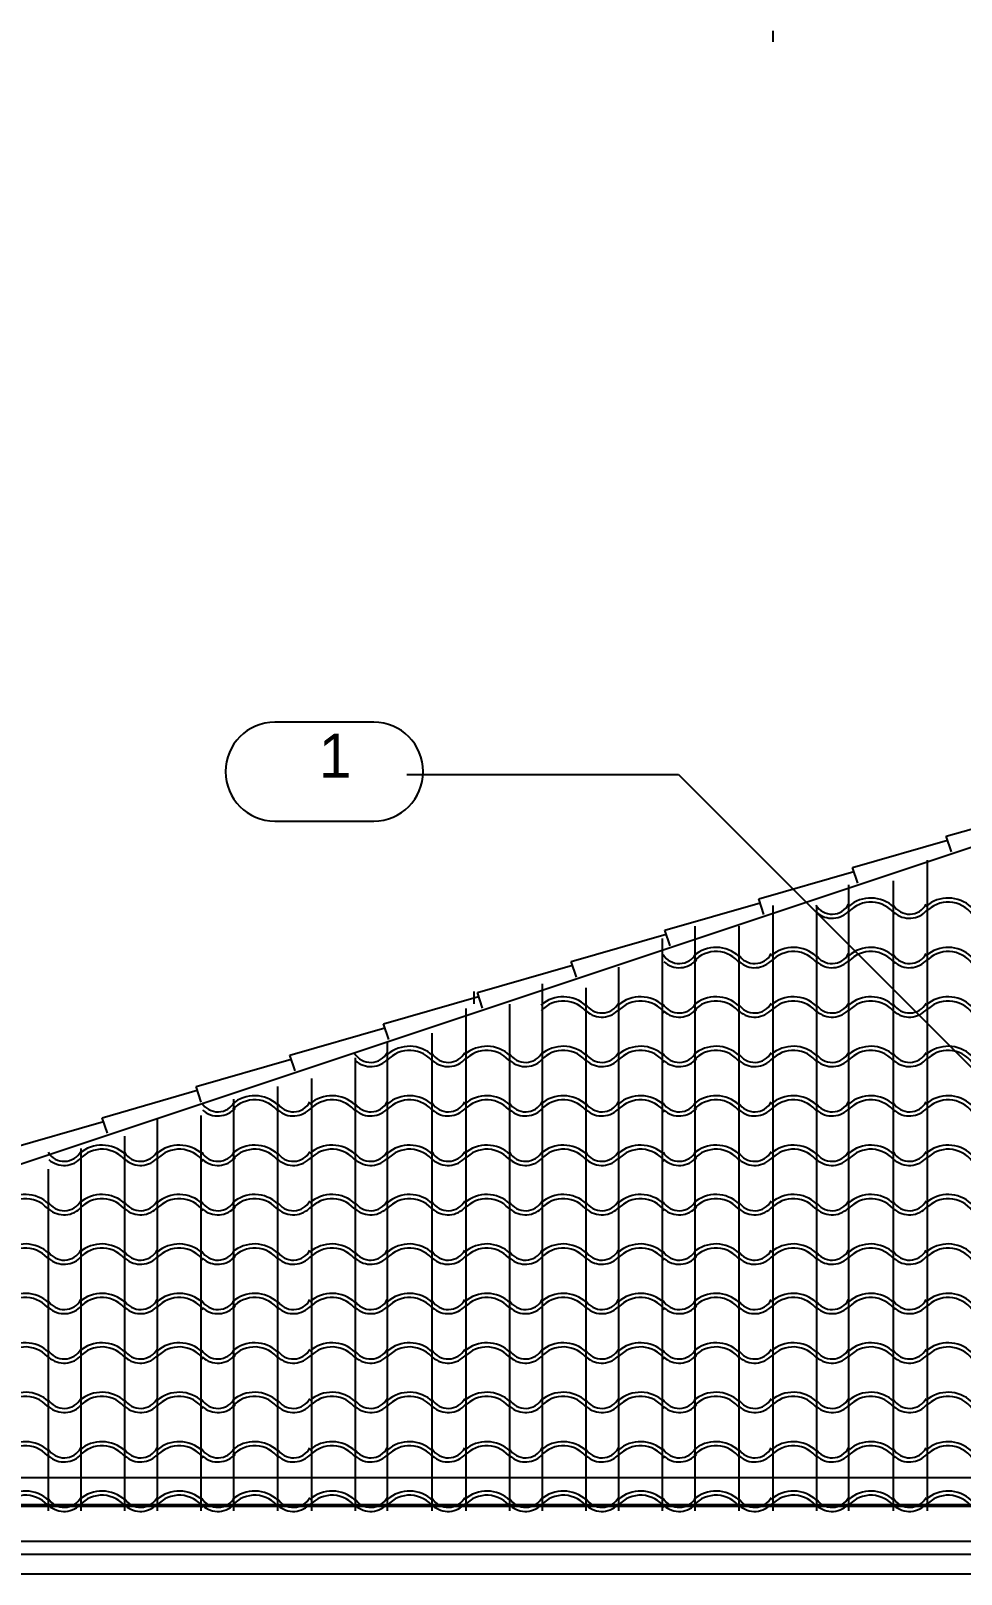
# Model space of a CAD drawing. Extents: x -92740 to -63661, y -15771 to -4391.
# Drawn here: x -90839.9 to -90670.6, y -8837 to -8556 of the extents above; entities that cross this region are included whole.
import ezdxf
from ezdxf.enums import TextEntityAlignment as Align

# ---------------------------------------------------------------- set-up
doc = ezdxf.new("R2010")
doc.units = 0
doc.header["$MEASUREMENT"] = 0
for name, color, linetype in [('B1NOTES', 2, 'Continuous'), ('ELEVATIONS', 7, 'Continuous'), ('ROOFTILE', 7, 'Continuous')]:
    doc.layers.add(name, color=color, linetype=linetype)
doc.styles.add('DCADTXTSTYLE1', font='AVG_TP')

msp = doc.modelspace()

# ---------------------------------------------------------------- linework, layer by layer
at = {"layer": 'B1NOTES', "color": 1, "linetype": 'Continuous', "ltscale": 18}
for p, q in [((-90777.5, -8681.89), (-90795.5, -8681.89)), ((-90768.5, -8690.89), (-90768.5, -8690.89)), ((-90795.5, -8699.89), (-90777.5, -8699.89))]:
    msp.add_line(p, q, dxfattribs=at)
for centre, start, end in [((-90795.5, -8690.89), 90, 180), ((-90777.5, -8690.89), 0, 90), ((-90795.5, -8690.89), 180, 270), ((-90777.5, -8690.89), 270, 360)]:
    msp.add_arc(centre, 9, start, end, dxfattribs=at)
at = {"layer": 'ELEVATIONS', "color": 1, "linetype": 'Continuous', "ltscale": 18}
for p, q in [((-91029.97, -8825.03), (-90592.37, -8679.17)), ((-90673.25, -8702.67), (-90655.94, -8697.69)), ((-90672.31, -8705.52), (-90673.25, -8702.67)), ((-90690.33, -8708.37), (-90673.02, -8703.39)), ((-90689.38, -8711.21), (-90690.33, -8708.37)), ((-90707.41, -8714.06), (-90690.09, -8709.08)), ((-90706.46, -8716.9), (-90707.41, -8714.06)), ((-90724.48, -8719.75), (-90707.17, -8714.77)), ((-90723.53, -8722.6), (-90724.48, -8719.75)), ((-90741.56, -8725.44), (-90724.25, -8720.46)), ((-90758.64, -8731.13), (-90741.32, -8726.15)), ((-90740.61, -8728.29), (-90741.56, -8725.44)), ((-90759.25, -8730.92), (-90759.25, -8733.17)), ((-90775.71, -8736.83), (-90758.4, -8731.85)), ((-90757.69, -8733.98), (-90758.64, -8731.13)), ((-90792.79, -8742.52), (-90775.47, -8737.54)), ((-90774.76, -8739.67), (-90775.71, -8736.83)), ((-90809.86, -8748.21), (-90792.55, -8743.23)), ((-90791.84, -8745.36), (-90792.79, -8742.52)), ((-90826.94, -8753.9), (-90809.63, -8748.92)), ((-90808.92, -8751.06), (-90809.86, -8748.21)), ((-90844.02, -8759.59), (-90826.7, -8754.61)), ((-90825.99, -8756.75), (-90826.94, -8753.9)), ((-89911.12, -8824.39), (-91027.53, -8824.39)), ((-89917.05, -8831.06), (-91025.81, -8831.06)), ((-89917.4, -8833.46), (-91022.49, -8833.46)), ((-89921.32, -8837.02), (-91018.83, -8837.02))]:
    msp.add_line(p, q, dxfattribs=at)
at = {"layer": 'ELEVATIONS', "color": 2, "linetype": 'Continuous', "ltscale": 12}
for p, q in [((-90771.5, -8691.39), (-90722, -8691.39)), ((-90722, -8691.39), (-90665, -8748.39))]:
    msp.add_line(p, q, dxfattribs=at)
at = {"layer": 'ELEVATIONS', "color": 2, "linetype": 'Continuous', "ltscale": 18}
for p, q in [((-91071.25, -8819.42), (-89983, -8819.42)), ((-91070.47, -8824.67), (-90529.75, -8824.67))]:
    msp.add_line(p, q, dxfattribs=at)
at = {"layer": 'ROOFTILE', "color": 7, "linetype": 'Continuous', "ltscale": 18}
for p, q in [((-90704.79, -8558), (-90704.79, -8556.01)), ((-90676.69, -8825.5), (-90676.69, -8707)), ((-90682.89, -8825.5), (-90682.89, -8710.75)), ((-90691, -8825.5), (-90691, -8711.5)), ((-90704.79, -8825.5), (-90704.79, -8715.25)), ((-90696.82, -8825.5), (-90696.82, -8715.25)), ((-90718.96, -8825.5), (-90718.96, -8719)), ((-90710.99, -8825.5), (-90710.99, -8719)), ((-90724.9, -8825.5), (-90724.9, -8721.25)), ((-90732.87, -8825.5), (-90732.87, -8726.5)), ((-90746.78, -8825.5), (-90746.78, -8729.5)), ((-90738.81, -8825.5), (-90738.81, -8730.25)), ((-90752.72, -8825.5), (-90752.72, -8733.25)), ((-90760.69, -8825.5), (-90760.69, -8734)), ((-90766.89, -8825.5), (-90766.89, -8738.5)), ((-90775, -8825.5), (-90775, -8740)), ((-90780.82, -8825.5), (-90780.82, -8743)), ((-90788.79, -8825.5), (-90788.79, -8746.75)), ((-90802.96, -8825.5), (-90802.96, -8750.5)), ((-90794.99, -8825.5), (-90794.99, -8748.25)), ((-90816.87, -8825.5), (-90816.87, -8754.25)), ((-90808.9, -8825.5), (-90808.9, -8753.5)), ((-90822.81, -8825.5), (-90822.81, -8757.25)), ((-90830.78, -8825.5), (-90830.78, -8759.5)), ((-90836.72, -8825.5), (-90836.72, -8763.25))]:
    msp.add_line(p, q, dxfattribs=at)
for centre, radius, start, end in [((-90687, -8720.06), 6.16, 46.5154, 131.1465), ((-90672.92, -8720.06), 6.16, 46.5154, 131.1465), ((-90694.06, -8713.4), 3.44, 211.6504, 331.6052), ((-90694.06, -8713.4), 4.19, 228.3381, 319.0707), ((-90687, -8720.06), 5.41, 36.0644, 138.0128), ((-90679.96, -8713.4), 3.44, 211.6504, 331.6052), ((-90679.96, -8713.4), 4.19, 228.3381, 319.0707), ((-90672.92, -8720.06), 5.41, 36.0644, 138.0128), ((-90721.88, -8722.4), 3.44, 211.6504, 331.6052), ((-90721.88, -8722.4), 4.19, 228.3381, 319.0707), ((-90715.19, -8729.06), 6.16, 46.5154, 131.1465), ((-90715.19, -8729.06), 5.41, 36.0644, 138.0128), ((-90708.15, -8722.4), 3.44, 211.6504, 331.6052), ((-90708.15, -8722.4), 4.19, 228.3381, 319.0707), ((-90701.1, -8729.06), 6.16, 46.5154, 131.1465), ((-90701.1, -8729.06), 5.41, 36.0644, 138.0128), ((-90694.06, -8722.4), 3.44, 211.6504, 331.6052), ((-90694.06, -8722.4), 4.19, 228.3381, 319.0707), ((-90687, -8729.06), 6.16, 46.5154, 131.1465), ((-90687, -8729.06), 5.41, 36.0644, 138.0128), ((-90679.96, -8722.4), 3.44, 211.6504, 331.6052), ((-90679.96, -8722.4), 4.19, 228.3381, 319.0707), ((-90672.92, -8729.06), 6.16, 46.5154, 131.1465), ((-90672.92, -8729.06), 5.41, 36.0644, 138.0128), ((-90743.01, -8738.06), 6.16, 46.5154, 131.1465), ((-90743.01, -8738.06), 5.41, 36.0644, 138.0128), ((-90735.97, -8731.4), 3.44, 211.6504, 331.6052), ((-90728.92, -8738.06), 6.16, 46.5154, 131.1465), ((-90728.92, -8738.06), 5.41, 36.0644, 138.0128), ((-90721.88, -8731.4), 3.44, 211.6504, 331.6052), ((-90715.19, -8738.06), 6.16, 46.5154, 131.1465), ((-90715.19, -8738.06), 5.41, 36.0644, 138.0128), ((-90708.15, -8731.4), 3.44, 211.6504, 331.6052), ((-90701.1, -8738.06), 6.16, 46.5154, 131.1465), ((-90701.1, -8738.06), 5.41, 36.0644, 138.0128), ((-90694.06, -8731.4), 3.44, 211.6504, 331.6052), ((-90687, -8738.06), 6.16, 46.5154, 131.1465), ((-90687, -8738.06), 5.41, 36.0644, 138.0128), ((-90679.96, -8731.4), 3.44, 211.6504, 331.6052), ((-90672.92, -8738.06), 6.16, 46.5154, 131.1465), ((-90672.92, -8738.06), 5.41, 36.0644, 138.0128), ((-90735.97, -8731.4), 4.19, 228.3381, 319.0707), ((-90721.88, -8731.4), 4.19, 228.3381, 319.0707), ((-90708.15, -8731.4), 4.19, 228.3381, 319.0707), ((-90694.06, -8731.4), 4.19, 228.3381, 319.0707), ((-90679.96, -8731.4), 4.19, 228.3381, 319.0707), ((-90778.06, -8740.4), 3.44, 211.6504, 331.6052), ((-90771, -8747.06), 6.16, 46.5154, 131.1465), ((-90771, -8747.06), 5.41, 36.0644, 138.0128), ((-90763.96, -8740.4), 3.44, 211.6504, 331.6052), ((-90756.92, -8747.06), 6.16, 46.5154, 131.1465), ((-90756.92, -8747.06), 5.41, 36.0644, 138.0128), ((-90749.87, -8740.4), 3.44, 211.6504, 331.6052), ((-90743.01, -8747.06), 6.16, 46.5154, 131.1465), ((-90743.01, -8747.06), 5.41, 36.0644, 138.0128), ((-90735.97, -8740.4), 3.44, 211.6504, 331.6052), ((-90728.92, -8747.06), 6.16, 46.5154, 131.1465), ((-90728.92, -8747.06), 5.41, 36.0644, 138.0128), ((-90721.88, -8740.4), 3.44, 211.6504, 331.6052), ((-90715.19, -8747.06), 6.16, 46.5154, 131.1465), ((-90715.19, -8747.06), 5.41, 36.0644, 138.0128), ((-90708.15, -8740.4), 3.44, 211.6504, 331.6052), ((-90701.1, -8747.06), 6.16, 46.5154, 131.1465), ((-90701.1, -8747.06), 5.41, 36.0644, 138.0128), ((-90694.06, -8740.4), 3.44, 211.6504, 331.6052), ((-90687, -8747.06), 6.16, 46.5154, 131.1465), ((-90687, -8747.06), 5.41, 36.0644, 138.0128), ((-90679.96, -8740.4), 3.44, 211.6504, 331.6052), ((-90672.92, -8747.06), 6.16, 46.5154, 131.1465), ((-90672.92, -8747.06), 5.41, 36.0644, 138.0128), ((-90778.06, -8740.4), 4.19, 228.3381, 319.0707), ((-90763.96, -8740.4), 4.19, 228.3381, 319.0707), ((-90749.87, -8740.4), 4.19, 228.3381, 319.0707), ((-90735.97, -8740.4), 4.19, 228.3381, 319.0707), ((-90721.88, -8740.4), 4.19, 228.3381, 319.0707), ((-90708.15, -8740.4), 4.19, 228.3381, 319.0707), ((-90694.06, -8740.4), 4.19, 228.3381, 319.0707), ((-90679.96, -8740.4), 4.19, 228.3381, 319.0707), ((-90799.19, -8756.06), 6.16, 46.5154, 131.1465), ((-90799.19, -8756.06), 5.41, 36.0644, 138.0128), ((-90785.1, -8756.06), 6.16, 46.5154, 131.1465), ((-90785.1, -8756.06), 5.41, 36.0644, 138.0128), ((-90771, -8756.06), 6.16, 46.5154, 131.1465), ((-90771, -8756.06), 5.41, 36.0644, 138.0128), ((-90756.92, -8756.06), 6.16, 46.5154, 131.1465), ((-90756.92, -8756.06), 5.41, 36.0644, 138.0128), ((-90743.01, -8756.06), 6.16, 46.5154, 131.1465), ((-90743.01, -8756.06), 5.41, 36.0644, 138.0128), ((-90728.92, -8756.06), 6.16, 46.5154, 131.1465), ((-90728.92, -8756.06), 5.41, 36.0644, 138.0128), ((-90715.19, -8756.06), 6.16, 46.5154, 131.1465), ((-90715.19, -8756.06), 5.41, 36.0644, 138.0128), ((-90701.1, -8756.06), 6.16, 46.5154, 131.1465), ((-90701.1, -8756.06), 5.41, 36.0644, 138.0128), ((-90687, -8756.06), 6.16, 46.5154, 131.1465), ((-90687, -8756.06), 5.41, 36.0644, 138.0128), ((-90672.92, -8756.06), 6.16, 46.5154, 131.1465), ((-90672.92, -8756.06), 5.41, 36.0644, 138.0128), ((-90805.88, -8749.4), 3.44, 211.6504, 331.6052), ((-90805.88, -8749.4), 4.19, 228.3381, 319.0707), ((-90792.15, -8749.4), 3.44, 211.6504, 331.6052), ((-90792.15, -8749.4), 4.19, 228.3381, 319.0707), ((-90778.06, -8749.4), 3.44, 211.6504, 331.6052), ((-90778.06, -8749.4), 4.19, 228.3381, 319.0707), ((-90763.96, -8749.4), 3.44, 211.6504, 331.6052), ((-90763.96, -8749.4), 4.19, 228.3381, 319.0707), ((-90749.87, -8749.4), 3.44, 211.6504, 331.6052), ((-90749.87, -8749.4), 4.19, 228.3381, 319.0707), ((-90735.97, -8749.4), 3.44, 211.6504, 331.6052), ((-90735.97, -8749.4), 4.19, 228.3381, 319.0707), ((-90721.88, -8749.4), 3.44, 211.6504, 331.6052), ((-90721.88, -8749.4), 4.19, 228.3381, 319.0707), ((-90708.15, -8749.4), 3.44, 211.6504, 331.6052), ((-90708.15, -8749.4), 4.19, 228.3381, 319.0707), ((-90694.06, -8749.4), 3.44, 211.6504, 331.6052), ((-90694.06, -8749.4), 4.19, 228.3381, 319.0707), ((-90679.96, -8749.4), 3.44, 211.6504, 331.6052), ((-90679.96, -8749.4), 4.19, 228.3381, 319.0707), ((-90827.01, -8765.06), 6.16, 46.5154, 131.1465), ((-90812.92, -8765.06), 6.16, 46.5154, 131.1465), ((-90799.19, -8765.06), 6.16, 46.5154, 131.1465), ((-90785.1, -8765.06), 6.16, 46.5154, 131.1465), ((-90771, -8765.06), 6.16, 46.5154, 131.1465), ((-90756.92, -8765.06), 6.16, 46.5154, 131.1465), ((-90743.01, -8765.06), 6.16, 46.5154, 131.1465), ((-90728.92, -8765.06), 6.16, 46.5154, 131.1465), ((-90715.19, -8765.06), 6.16, 46.5154, 131.1465), ((-90701.1, -8765.06), 6.16, 46.5154, 131.1465), ((-90687, -8765.06), 6.16, 46.5154, 131.1465), ((-90672.92, -8765.06), 6.16, 46.5154, 131.1465), ((-90833.87, -8758.4), 3.44, 211.6504, 331.6052), ((-90833.87, -8758.4), 4.19, 228.3381, 319.0707), ((-90827.01, -8765.06), 5.41, 36.0644, 138.0128), ((-90819.97, -8758.4), 3.44, 211.6504, 331.6052), ((-90819.97, -8758.4), 4.19, 228.3381, 319.0707), ((-90812.92, -8765.06), 5.41, 36.0644, 138.0128), ((-90805.88, -8758.4), 3.44, 211.6504, 331.6052), ((-90805.88, -8758.4), 4.19, 228.3381, 319.0707), ((-90799.19, -8765.06), 5.41, 36.0644, 138.0128), ((-90792.15, -8758.4), 3.44, 211.6504, 331.6052), ((-90792.15, -8758.4), 4.19, 228.3381, 319.0707), ((-90785.1, -8765.06), 5.41, 36.0644, 138.0128), ((-90778.06, -8758.4), 3.44, 211.6504, 331.6052), ((-90778.06, -8758.4), 4.19, 228.3381, 319.0707), ((-90771, -8765.06), 5.41, 36.0644, 138.0128), ((-90763.96, -8758.4), 3.44, 211.6504, 331.6052), ((-90763.96, -8758.4), 4.19, 228.3381, 319.0707), ((-90756.92, -8765.06), 5.41, 36.0644, 138.0128), ((-90749.87, -8758.4), 3.44, 211.6504, 331.6052), ((-90749.87, -8758.4), 4.19, 228.3381, 319.0707), ((-90743.01, -8765.06), 5.41, 36.0644, 138.0128), ((-90735.97, -8758.4), 3.44, 211.6504, 331.6052), ((-90735.97, -8758.4), 4.19, 228.3381, 319.0707), ((-90728.92, -8765.06), 5.41, 36.0644, 138.0128), ((-90721.88, -8758.4), 3.44, 211.6504, 331.6052), ((-90721.88, -8758.4), 4.19, 228.3381, 319.0707), ((-90715.19, -8765.06), 5.41, 36.0644, 138.0128), ((-90708.15, -8758.4), 3.44, 211.6504, 331.6052), ((-90708.15, -8758.4), 4.19, 228.3381, 319.0707), ((-90701.1, -8765.06), 5.41, 36.0644, 138.0128), ((-90694.06, -8758.4), 3.44, 211.6504, 331.6052), ((-90694.06, -8758.4), 4.19, 228.3381, 319.0707), ((-90687, -8765.06), 5.41, 36.0644, 138.0128), ((-90679.96, -8758.4), 3.44, 211.6504, 331.6052), ((-90679.96, -8758.4), 4.19, 228.3381, 319.0707), ((-90672.92, -8765.06), 5.41, 36.0644, 138.0128), ((-90840.92, -8774.06), 6.16, 46.5154, 131.1465), ((-90840.92, -8774.06), 5.41, 36.0644, 138.0128), ((-90833.87, -8767.4), 3.44, 211.6504, 331.6052), ((-90833.87, -8767.4), 4.19, 228.3381, 319.0707), ((-90827.01, -8774.06), 6.16, 46.5154, 131.1465), ((-90827.01, -8774.06), 5.41, 36.0644, 138.0128), ((-90819.97, -8767.4), 3.44, 211.6504, 331.6052), ((-90819.97, -8767.4), 4.19, 228.3381, 319.0707), ((-90812.92, -8774.06), 6.16, 46.5154, 131.1465), ((-90812.92, -8774.06), 5.41, 36.0644, 138.0128), ((-90805.88, -8767.4), 3.44, 211.6504, 331.6052), ((-90805.88, -8767.4), 4.19, 228.3381, 319.0707), ((-90799.19, -8774.06), 6.16, 46.5154, 131.1465), ((-90799.19, -8774.06), 5.41, 36.0644, 138.0128), ((-90792.15, -8767.4), 3.44, 211.6504, 331.6052), ((-90792.15, -8767.4), 4.19, 228.3381, 319.0707), ((-90785.1, -8774.06), 6.16, 46.5154, 131.1465), ((-90785.1, -8774.06), 5.41, 36.0644, 138.0128), ((-90778.06, -8767.4), 3.44, 211.6504, 331.6052), ((-90778.06, -8767.4), 4.19, 228.3381, 319.0707), ((-90771, -8774.06), 6.16, 46.5154, 131.1465), ((-90771, -8774.06), 5.41, 36.0644, 138.0128), ((-90763.96, -8767.4), 3.44, 211.6504, 331.6052), ((-90763.96, -8767.4), 4.19, 228.3381, 319.0707), ((-90756.92, -8774.06), 6.16, 46.5154, 131.1465), ((-90756.92, -8774.06), 5.41, 36.0644, 138.0128), ((-90749.87, -8767.4), 3.44, 211.6504, 331.6052), ((-90749.87, -8767.4), 4.19, 228.3381, 319.0707), ((-90743.01, -8774.06), 6.16, 46.5154, 131.1465), ((-90743.01, -8774.06), 5.41, 36.0644, 138.0128), ((-90735.97, -8767.4), 3.44, 211.6504, 331.6052), ((-90735.97, -8767.4), 4.19, 228.3381, 319.0707), ((-90728.92, -8774.06), 6.16, 46.5154, 131.1465), ((-90728.92, -8774.06), 5.41, 36.0644, 138.0128), ((-90721.88, -8767.4), 3.44, 211.6504, 331.6052), ((-90721.88, -8767.4), 4.19, 228.3381, 319.0707), ((-90715.19, -8774.06), 6.16, 46.5154, 131.1465), ((-90715.19, -8774.06), 5.41, 36.0644, 138.0128), ((-90708.15, -8767.4), 3.44, 211.6504, 331.6052), ((-90708.15, -8767.4), 4.19, 228.3381, 319.0707), ((-90701.1, -8774.06), 6.16, 46.5154, 131.1465), ((-90701.1, -8774.06), 5.41, 36.0644, 138.0128), ((-90694.06, -8767.4), 3.44, 211.6504, 331.6052), ((-90694.06, -8767.4), 4.19, 228.3381, 319.0707), ((-90687, -8774.06), 6.16, 46.5154, 131.1465), ((-90687, -8774.06), 5.41, 36.0644, 138.0128), ((-90679.96, -8767.4), 3.44, 211.6504, 331.6052), ((-90679.96, -8767.4), 4.19, 228.3381, 319.0707), ((-90672.92, -8774.06), 6.16, 46.5154, 131.1465), ((-90672.92, -8774.06), 5.41, 36.0644, 138.0128), ((-90840.92, -8783.06), 6.16, 46.5154, 131.1465), ((-90840.92, -8783.06), 5.41, 36.0644, 138.0128), ((-90833.87, -8776.4), 3.44, 211.6504, 331.6052), ((-90827.01, -8783.06), 6.16, 46.5154, 131.1465), ((-90827.01, -8783.06), 5.41, 36.0644, 138.0128), ((-90819.97, -8776.4), 3.44, 211.6504, 331.6052), ((-90812.92, -8783.06), 6.16, 46.5154, 131.1465), ((-90812.92, -8783.06), 5.41, 36.0644, 138.0128), ((-90805.88, -8776.4), 3.44, 211.6504, 331.6052), ((-90799.19, -8783.06), 6.16, 46.5154, 131.1465), ((-90799.19, -8783.06), 5.41, 36.0644, 138.0128), ((-90792.15, -8776.4), 3.44, 211.6504, 331.6052), ((-90785.1, -8783.06), 6.16, 46.5154, 131.1465), ((-90785.1, -8783.06), 5.41, 36.0644, 138.0128), ((-90778.06, -8776.4), 3.44, 211.6504, 331.6052), ((-90771, -8783.06), 6.16, 46.5154, 131.1465), ((-90771, -8783.06), 5.41, 36.0644, 138.0128), ((-90763.96, -8776.4), 3.44, 211.6504, 331.6052), ((-90756.92, -8783.06), 6.16, 46.5154, 131.1465), ((-90756.92, -8783.06), 5.41, 36.0644, 138.0128), ((-90749.87, -8776.4), 3.44, 211.6504, 331.6052), ((-90743.01, -8783.06), 6.16, 46.5154, 131.1465), ((-90743.01, -8783.06), 5.41, 36.0644, 138.0128), ((-90735.97, -8776.4), 3.44, 211.6504, 331.6052), ((-90728.92, -8783.06), 6.16, 46.5154, 131.1465), ((-90728.92, -8783.06), 5.41, 36.0644, 138.0128), ((-90721.88, -8776.4), 3.44, 211.6504, 331.6052), ((-90715.19, -8783.06), 6.16, 46.5154, 131.1465), ((-90715.19, -8783.06), 5.41, 36.0644, 138.0128), ((-90708.15, -8776.4), 3.44, 211.6504, 331.6052), ((-90701.1, -8783.06), 6.16, 46.5154, 131.1465), ((-90701.1, -8783.06), 5.41, 36.0644, 138.0128), ((-90694.06, -8776.4), 3.44, 211.6504, 331.6052), ((-90687, -8783.06), 6.16, 46.5154, 131.1465), ((-90687, -8783.06), 5.41, 36.0644, 138.0128), ((-90679.96, -8776.4), 3.44, 211.6504, 331.6052), ((-90672.92, -8783.06), 6.16, 46.5154, 131.1465), ((-90672.92, -8783.06), 5.41, 36.0644, 138.0128), ((-90833.87, -8776.4), 4.19, 228.3381, 319.0707), ((-90819.97, -8776.4), 4.19, 228.3381, 319.0707), ((-90805.88, -8776.4), 4.19, 228.3381, 319.0707), ((-90792.15, -8776.4), 4.19, 228.3381, 319.0707), ((-90778.06, -8776.4), 4.19, 228.3381, 319.0707), ((-90763.96, -8776.4), 4.19, 228.3381, 319.0707), ((-90749.87, -8776.4), 4.19, 228.3381, 319.0707), ((-90735.97, -8776.4), 4.19, 228.3381, 319.0707), ((-90721.88, -8776.4), 4.19, 228.3381, 319.0707), ((-90708.15, -8776.4), 4.19, 228.3381, 319.0707), ((-90694.06, -8776.4), 4.19, 228.3381, 319.0707), ((-90679.96, -8776.4), 4.19, 228.3381, 319.0707), ((-90840.92, -8792.06), 6.16, 46.5154, 131.1465), ((-90840.92, -8792.06), 5.41, 36.0644, 138.0128), ((-90833.87, -8785.4), 3.44, 211.6504, 331.6052), ((-90827.01, -8792.06), 6.16, 46.5154, 131.1465), ((-90827.01, -8792.06), 5.41, 36.0644, 138.0128), ((-90819.97, -8785.4), 3.44, 211.6504, 331.6052), ((-90812.92, -8792.06), 6.16, 46.5154, 131.1465), ((-90812.92, -8792.06), 5.41, 36.0644, 138.0128), ((-90805.88, -8785.4), 3.44, 211.6504, 331.6052), ((-90799.19, -8792.06), 6.16, 46.5154, 131.1465), ((-90799.19, -8792.06), 5.41, 36.0644, 138.0128), ((-90792.15, -8785.4), 3.44, 211.6504, 331.6052), ((-90785.1, -8792.06), 6.16, 46.5154, 131.1465), ((-90785.1, -8792.06), 5.41, 36.0644, 138.0128), ((-90778.06, -8785.4), 3.44, 211.6504, 331.6052), ((-90771, -8792.06), 6.16, 46.5154, 131.1465), ((-90771, -8792.06), 5.41, 36.0644, 138.0128), ((-90763.96, -8785.4), 3.44, 211.6504, 331.6052), ((-90756.92, -8792.06), 6.16, 46.5154, 131.1465), ((-90756.92, -8792.06), 5.41, 36.0644, 138.0128), ((-90749.87, -8785.4), 3.44, 211.6504, 331.6052), ((-90743.01, -8792.06), 6.16, 46.5154, 131.1465), ((-90743.01, -8792.06), 5.41, 36.0644, 138.0128), ((-90735.97, -8785.4), 3.44, 211.6504, 331.6052), ((-90728.92, -8792.06), 6.16, 46.5154, 131.1465), ((-90728.92, -8792.06), 5.41, 36.0644, 138.0128), ((-90721.88, -8785.4), 3.44, 211.6504, 331.6052), ((-90715.19, -8792.06), 6.16, 46.5154, 131.1465), ((-90715.19, -8792.06), 5.41, 36.0644, 138.0128), ((-90708.15, -8785.4), 3.44, 211.6504, 331.6052), ((-90701.1, -8792.06), 6.16, 46.5154, 131.1465), ((-90701.1, -8792.06), 5.41, 36.0644, 138.0128), ((-90694.06, -8785.4), 3.44, 211.6504, 331.6052), ((-90687, -8792.06), 6.16, 46.5154, 131.1465), ((-90687, -8792.06), 5.41, 36.0644, 138.0128), ((-90679.96, -8785.4), 3.44, 211.6504, 331.6052), ((-90672.92, -8792.06), 6.16, 46.5154, 131.1465), ((-90672.92, -8792.06), 5.41, 36.0644, 138.0128), ((-90833.87, -8785.4), 4.19, 228.3381, 319.0707), ((-90819.97, -8785.4), 4.19, 228.3381, 319.0707), ((-90805.88, -8785.4), 4.19, 228.3381, 319.0707), ((-90792.15, -8785.4), 4.19, 228.3381, 319.0707), ((-90778.06, -8785.4), 4.19, 228.3381, 319.0707), ((-90763.96, -8785.4), 4.19, 228.3381, 319.0707), ((-90749.87, -8785.4), 4.19, 228.3381, 319.0707), ((-90735.97, -8785.4), 4.19, 228.3381, 319.0707), ((-90721.88, -8785.4), 4.19, 228.3381, 319.0707), ((-90708.15, -8785.4), 4.19, 228.3381, 319.0707), ((-90694.06, -8785.4), 4.19, 228.3381, 319.0707), ((-90679.96, -8785.4), 4.19, 228.3381, 319.0707), ((-90840.92, -8801.06), 6.16, 46.5154, 131.1465), ((-90827.01, -8801.06), 6.16, 46.5154, 131.1465), ((-90812.92, -8801.06), 6.16, 46.5154, 131.1465), ((-90799.19, -8801.06), 6.16, 46.5154, 131.1465), ((-90785.1, -8801.06), 6.16, 46.5154, 131.1465), ((-90771, -8801.06), 6.16, 46.5154, 131.1465), ((-90756.92, -8801.06), 6.16, 46.5154, 131.1465), ((-90743.01, -8801.06), 6.16, 46.5154, 131.1465), ((-90728.92, -8801.06), 6.16, 46.5154, 131.1465), ((-90715.19, -8801.06), 6.16, 46.5154, 131.1465), ((-90701.1, -8801.06), 6.16, 46.5154, 131.1465), ((-90687, -8801.06), 6.16, 46.5154, 131.1465), ((-90672.92, -8801.06), 6.16, 46.5154, 131.1465), ((-90840.92, -8801.06), 5.41, 36.0644, 138.0128), ((-90833.87, -8794.4), 3.44, 211.6504, 331.6052), ((-90833.87, -8794.4), 4.19, 228.3381, 319.0707), ((-90827.01, -8801.06), 5.41, 36.0644, 138.0128), ((-90819.97, -8794.4), 3.44, 211.6504, 331.6052), ((-90819.97, -8794.4), 4.19, 228.3381, 319.0707), ((-90812.92, -8801.06), 5.41, 36.0644, 138.0128), ((-90805.88, -8794.4), 3.44, 211.6504, 331.6052), ((-90805.88, -8794.4), 4.19, 228.3381, 319.0707), ((-90799.19, -8801.06), 5.41, 36.0644, 138.0128), ((-90792.15, -8794.4), 3.44, 211.6504, 331.6052), ((-90792.15, -8794.4), 4.19, 228.3381, 319.0707), ((-90785.1, -8801.06), 5.41, 36.0644, 138.0128), ((-90778.06, -8794.4), 3.44, 211.6504, 331.6052), ((-90778.06, -8794.4), 4.19, 228.3381, 319.0707), ((-90771, -8801.06), 5.41, 36.0644, 138.0128), ((-90763.96, -8794.4), 3.44, 211.6504, 331.6052), ((-90763.96, -8794.4), 4.19, 228.3381, 319.0707), ((-90756.92, -8801.06), 5.41, 36.0644, 138.0128), ((-90749.87, -8794.4), 3.44, 211.6504, 331.6052), ((-90749.87, -8794.4), 4.19, 228.3381, 319.0707), ((-90743.01, -8801.06), 5.41, 36.0644, 138.0128), ((-90735.97, -8794.4), 3.44, 211.6504, 331.6052), ((-90735.97, -8794.4), 4.19, 228.3381, 319.0707), ((-90728.92, -8801.06), 5.41, 36.0644, 138.0128), ((-90721.88, -8794.4), 3.44, 211.6504, 331.6052), ((-90721.88, -8794.4), 4.19, 228.3381, 319.0707), ((-90715.19, -8801.06), 5.41, 36.0644, 138.0128), ((-90708.15, -8794.4), 3.44, 211.6504, 331.6052), ((-90708.15, -8794.4), 4.19, 228.3381, 319.0707), ((-90701.1, -8801.06), 5.41, 36.0644, 138.0128), ((-90694.06, -8794.4), 3.44, 211.6504, 331.6052), ((-90694.06, -8794.4), 4.19, 228.3381, 319.0707), ((-90687, -8801.06), 5.41, 36.0644, 138.0128), ((-90679.96, -8794.4), 3.44, 211.6504, 331.6052), ((-90679.96, -8794.4), 4.19, 228.3381, 319.0707), ((-90672.92, -8801.06), 5.41, 36.0644, 138.0128), ((-90840.92, -8810.06), 6.16, 46.5154, 131.1465), ((-90827.01, -8810.06), 6.16, 46.5154, 131.1465), ((-90812.92, -8810.06), 6.16, 46.5154, 131.1465), ((-90799.19, -8810.06), 6.16, 46.5154, 131.1465), ((-90785.1, -8810.06), 6.16, 46.5154, 131.1465), ((-90771, -8810.06), 6.16, 46.5154, 131.1465), ((-90756.92, -8810.06), 6.16, 46.5154, 131.1465), ((-90743.01, -8810.06), 6.16, 46.5154, 131.1465), ((-90728.92, -8810.06), 6.16, 46.5154, 131.1465), ((-90715.19, -8810.06), 6.16, 46.5154, 131.1465), ((-90701.1, -8810.06), 6.16, 46.5154, 131.1465), ((-90687, -8810.06), 6.16, 46.5154, 131.1465), ((-90672.92, -8810.06), 6.16, 46.5154, 131.1465), ((-90840.92, -8810.06), 5.41, 36.0644, 138.0128), ((-90833.87, -8803.4), 3.44, 211.6504, 331.6052), ((-90833.87, -8803.4), 4.19, 228.3381, 319.0707), ((-90827.01, -8810.06), 5.41, 36.0644, 138.0128), ((-90819.97, -8803.4), 3.44, 211.6504, 331.6052), ((-90819.97, -8803.4), 4.19, 228.3381, 319.0707), ((-90812.92, -8810.06), 5.41, 36.0644, 138.0128), ((-90805.88, -8803.4), 3.44, 211.6504, 331.6052), ((-90805.88, -8803.4), 4.19, 228.3381, 319.0707), ((-90799.19, -8810.06), 5.41, 36.0644, 138.0128), ((-90792.15, -8803.4), 3.44, 211.6504, 331.6052), ((-90792.15, -8803.4), 4.19, 228.3381, 319.0707), ((-90785.1, -8810.06), 5.41, 36.0644, 138.0128), ((-90778.06, -8803.4), 3.44, 211.6504, 331.6052), ((-90778.06, -8803.4), 4.19, 228.3381, 319.0707), ((-90771, -8810.06), 5.41, 36.0644, 138.0128), ((-90763.96, -8803.4), 3.44, 211.6504, 331.6052), ((-90763.96, -8803.4), 4.19, 228.3381, 319.0707), ((-90756.92, -8810.06), 5.41, 36.0644, 138.0128), ((-90749.87, -8803.4), 3.44, 211.6504, 331.6052), ((-90749.87, -8803.4), 4.19, 228.3381, 319.0707), ((-90743.01, -8810.06), 5.41, 36.0644, 138.0128), ((-90735.97, -8803.4), 3.44, 211.6504, 331.6052), ((-90735.97, -8803.4), 4.19, 228.3381, 319.0707), ((-90728.92, -8810.06), 5.41, 36.0644, 138.0128), ((-90721.88, -8803.4), 3.44, 211.6504, 331.6052), ((-90721.88, -8803.4), 4.19, 228.3381, 319.0707), ((-90715.19, -8810.06), 5.41, 36.0644, 138.0128), ((-90708.15, -8803.4), 3.44, 211.6504, 331.6052), ((-90708.15, -8803.4), 4.19, 228.3381, 319.0707), ((-90701.1, -8810.06), 5.41, 36.0644, 138.0128), ((-90694.06, -8803.4), 3.44, 211.6504, 331.6052), ((-90694.06, -8803.4), 4.19, 228.3381, 319.0707), ((-90687, -8810.06), 5.41, 36.0644, 138.0128), ((-90679.96, -8803.4), 3.44, 211.6504, 331.6052), ((-90679.96, -8803.4), 4.19, 228.3381, 319.0707), ((-90672.92, -8810.06), 5.41, 36.0644, 138.0128), ((-90840.92, -8819.06), 6.16, 46.5154, 131.1465), ((-90840.92, -8819.06), 5.41, 36.0644, 138.0128), ((-90833.87, -8812.4), 3.44, 211.6504, 331.6052), ((-90833.87, -8812.4), 4.19, 228.3381, 319.0707), ((-90827.01, -8819.06), 6.16, 46.5154, 131.1465), ((-90827.01, -8819.06), 5.41, 36.0644, 138.0128), ((-90819.97, -8812.4), 3.44, 211.6504, 331.6052), ((-90819.97, -8812.4), 4.19, 228.3381, 319.0707), ((-90812.92, -8819.06), 6.16, 46.5154, 131.1465), ((-90812.92, -8819.06), 5.41, 36.0644, 138.0128), ((-90805.88, -8812.4), 3.44, 211.6504, 331.6052), ((-90805.88, -8812.4), 4.19, 228.3381, 319.0707), ((-90799.19, -8819.06), 6.16, 46.5154, 131.1465), ((-90799.19, -8819.06), 5.41, 36.0644, 138.0128), ((-90792.15, -8812.4), 3.44, 211.6504, 331.6052), ((-90792.15, -8812.4), 4.19, 228.3381, 319.0707), ((-90785.1, -8819.06), 6.16, 46.5154, 131.1465), ((-90785.1, -8819.06), 5.41, 36.0644, 138.0128), ((-90778.06, -8812.4), 3.44, 211.6504, 331.6052), ((-90778.06, -8812.4), 4.19, 228.3381, 319.0707), ((-90771, -8819.06), 6.16, 46.5154, 131.1465), ((-90771, -8819.06), 5.41, 36.0644, 138.0128), ((-90763.96, -8812.4), 3.44, 211.6504, 331.6052), ((-90763.96, -8812.4), 4.19, 228.3381, 319.0707), ((-90756.92, -8819.06), 6.16, 46.5154, 131.1465), ((-90756.92, -8819.06), 5.41, 36.0644, 138.0128), ((-90749.87, -8812.4), 3.44, 211.6504, 331.6052), ((-90749.87, -8812.4), 4.19, 228.3381, 319.0707), ((-90743.01, -8819.06), 6.16, 46.5154, 131.1465), ((-90743.01, -8819.06), 5.41, 36.0644, 138.0128), ((-90735.97, -8812.4), 3.44, 211.6504, 331.6052), ((-90735.97, -8812.4), 4.19, 228.3381, 319.0707), ((-90728.92, -8819.06), 6.16, 46.5154, 131.1465), ((-90728.92, -8819.06), 5.41, 36.0644, 138.0128), ((-90721.88, -8812.4), 3.44, 211.6504, 331.6052), ((-90721.88, -8812.4), 4.19, 228.3381, 319.0707), ((-90715.19, -8819.06), 6.16, 46.5154, 131.1465), ((-90715.19, -8819.06), 5.41, 36.0644, 138.0128), ((-90708.15, -8812.4), 3.44, 211.6504, 331.6052), ((-90708.15, -8812.4), 4.19, 228.3381, 319.0707), ((-90701.1, -8819.06), 6.16, 46.5154, 131.1465), ((-90701.1, -8819.06), 5.41, 36.0644, 138.0128), ((-90694.06, -8812.4), 3.44, 211.6504, 331.6052), ((-90694.06, -8812.4), 4.19, 228.3381, 319.0707), ((-90687, -8819.06), 6.16, 46.5154, 131.1465), ((-90687, -8819.06), 5.41, 36.0644, 138.0128), ((-90679.96, -8812.4), 3.44, 211.6504, 331.6052), ((-90679.96, -8812.4), 4.19, 228.3381, 319.0707), ((-90672.92, -8819.06), 6.16, 46.5154, 131.1465), ((-90672.92, -8819.06), 5.41, 36.0644, 138.0128), ((-90840.92, -8828.06), 6.16, 46.5154, 131.1465), ((-90840.92, -8828.06), 5.41, 36.0644, 138.0128), ((-90833.87, -8821.4), 3.44, 211.6504, 331.6052), ((-90827.01, -8828.06), 6.16, 46.5154, 131.1465), ((-90827.01, -8828.06), 5.41, 36.0644, 138.0128), ((-90819.97, -8821.4), 3.44, 211.6504, 331.6052), ((-90812.92, -8828.06), 6.16, 46.5154, 131.1465), ((-90812.92, -8828.06), 5.41, 36.0644, 138.0128), ((-90805.88, -8821.4), 3.44, 211.6504, 331.6052), ((-90799.19, -8828.06), 6.16, 46.5154, 131.1465), ((-90799.19, -8828.06), 5.41, 36.0644, 138.0128), ((-90792.15, -8821.4), 3.44, 211.6504, 331.6052), ((-90785.1, -8828.06), 6.16, 46.5154, 131.1465), ((-90785.1, -8828.06), 5.41, 36.0644, 138.0128), ((-90778.06, -8821.4), 3.44, 211.6504, 331.6052), ((-90771, -8828.06), 6.16, 46.5154, 131.1465), ((-90771, -8828.06), 5.41, 36.0644, 138.0128), ((-90763.96, -8821.4), 3.44, 211.6504, 331.6052), ((-90756.92, -8828.06), 6.16, 46.5154, 131.1465), ((-90756.92, -8828.06), 5.41, 36.0644, 138.0128), ((-90749.87, -8821.4), 3.44, 211.6504, 331.6052), ((-90743.01, -8828.06), 6.16, 46.5154, 131.1465), ((-90743.01, -8828.06), 5.41, 36.0644, 138.0128), ((-90735.97, -8821.4), 3.44, 211.6504, 331.6052), ((-90728.92, -8828.06), 6.16, 46.5154, 131.1465), ((-90728.92, -8828.06), 5.41, 36.0644, 138.0128), ((-90721.88, -8821.4), 3.44, 211.6504, 331.6052), ((-90715.19, -8828.06), 6.16, 46.5154, 131.1465), ((-90715.19, -8828.06), 5.41, 36.0644, 138.0128), ((-90708.15, -8821.4), 3.44, 211.6504, 331.6052), ((-90701.1, -8828.06), 6.16, 46.5154, 131.1465), ((-90701.1, -8828.06), 5.41, 36.0644, 138.0128), ((-90694.06, -8821.4), 3.44, 211.6504, 331.6052), ((-90687, -8828.06), 6.16, 46.5154, 131.1465), ((-90687, -8828.06), 5.41, 36.0644, 138.0128), ((-90679.96, -8821.4), 3.44, 211.6504, 331.6052), ((-90672.92, -8828.06), 6.16, 46.5154, 131.1465), ((-90672.92, -8828.06), 5.41, 36.0644, 138.0128), ((-90833.87, -8821.4), 4.19, 228.3381, 319.0707), ((-90819.97, -8821.4), 4.19, 228.3381, 319.0707), ((-90805.88, -8821.4), 4.19, 228.3381, 319.0707), ((-90792.15, -8821.4), 4.19, 228.3381, 319.0707), ((-90778.06, -8821.4), 4.19, 228.3381, 319.0707), ((-90763.96, -8821.4), 4.19, 228.3381, 319.0707), ((-90749.87, -8821.4), 4.19, 228.3381, 319.0707), ((-90735.97, -8821.4), 4.19, 228.3381, 319.0707), ((-90721.88, -8821.4), 4.19, 228.3381, 319.0707), ((-90708.15, -8821.4), 4.19, 228.3381, 319.0707), ((-90694.06, -8821.4), 4.19, 228.3381, 319.0707), ((-90679.96, -8821.4), 4.19, 228.3381, 319.0707)]:
    msp.add_arc(centre, radius, start, end, dxfattribs=at)

# ---------------------------------------------------------------- texts
at = {"layer": 'B1NOTES', "color": 3, "linetype": 'Continuous', "ltscale": 12, "style": 'DCADTXTSTYLE1'}
msp.add_text('1', height=8, dxfattribs=at).set_placement((-90787.5, -8694.39), align=Align.BOTTOM_LEFT)

doc.saveas('drawing.dxf')
